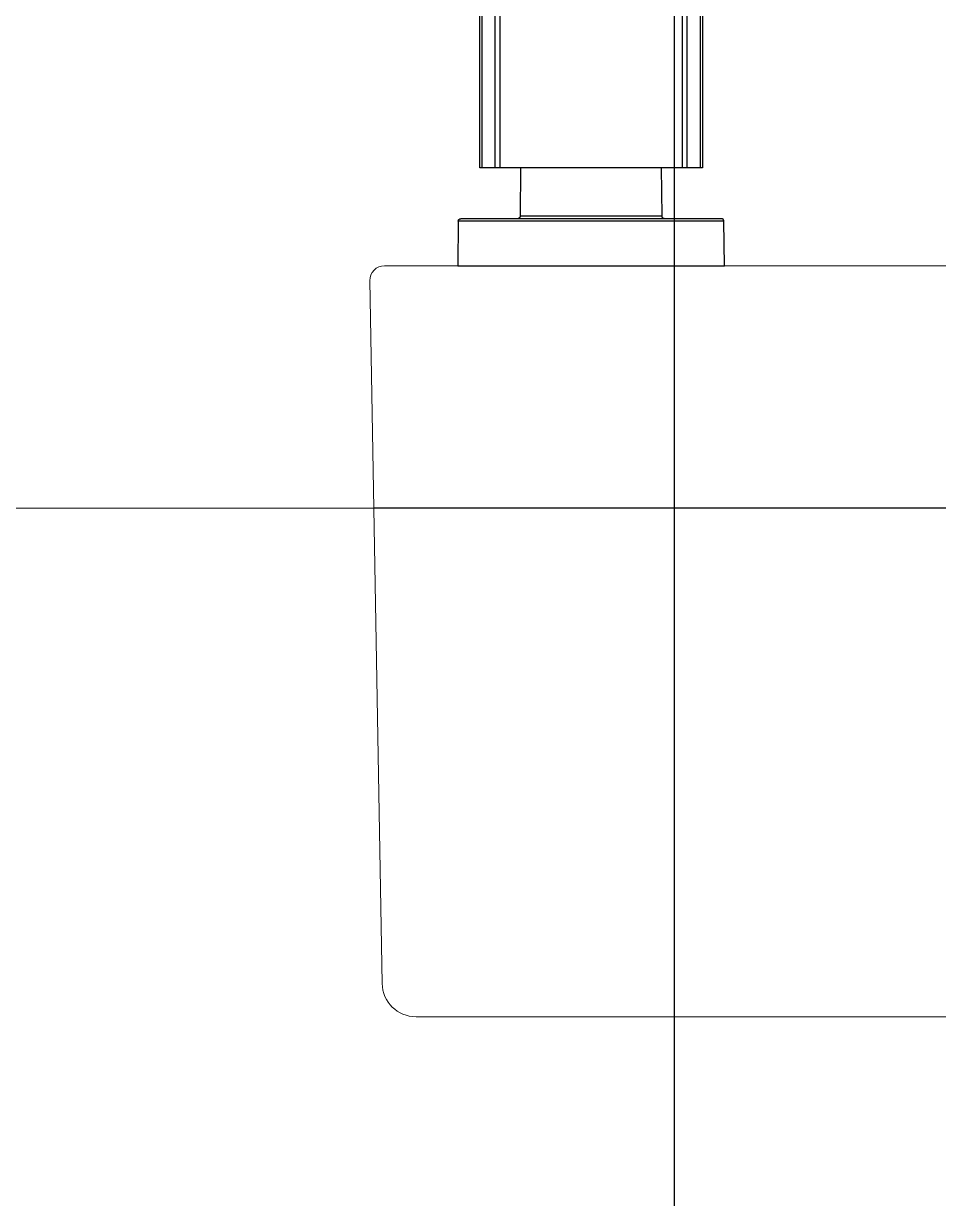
# Model space of a CAD drawing. Header units: metres. Extents: x 126 to 596, y -539 to -70.
# Drawn here: x 354.5194 to 354.7082, y -378.1573 to -377.9148 of the extents above; entities that cross this region are included whole.
import ezdxf

# ---------------------------------------------------------------- set-up
doc = ezdxf.new("R2010")
doc.units = ezdxf.units.M
doc.header["$LTSCALE"] = 10
doc.linetypes.add('HIDDEN', pattern=[0.375, 0.25, -0.125])
doc.linetypes.add('HIDDEN2', pattern=[4.7625, 3.175, -1.5875])
doc.layers.add('01', color=1, linetype='Continuous')
doc.layers.add('A-Proyección', color=1, linetype='HIDDEN')
doc.layers.add('A-Equipamiento', color=251, linetype='Continuous', lineweight=5)
doc.layers.add('Dimension', color=3, linetype='Continuous', lineweight=5)
doc.styles.add('Verdana', font='verdana.ttf')
doc.dimstyles.new('ST-COTA-25', dxfattribs={"dimscale": 0.25, "dimtxt": 0.3, "dimasz": 0.1, "dimexe": 0.18, "dimexo": 0.0625, "dimgap": 0.09, "dimtad": 1, "dimzin": 1, "dimdsep": 46, "dimtxsty": 'Verdana', "dimblk1": 'COTA_N', "dimblk2": 'COTA_N', "dimsah": 1, "dimcen": 0.09, "dimclrd": 8, "dimclre": 8, "dimclrt": 7, "dimadec": 0, "dimazin": 0, "dimtfac": 1, "dimtix": 1, "dimtmove": 0, "dimatfit": 3, "dimldrblk": 'COTA_N', "dimfxl": 0.18, "dimtolj": 1, "dimtzin": 0, "dimarcsym": 0})

# ---------------------------------------------------------------- blocks, each defined once
blk = doc.blocks.new('207-17 VF')
at = {"layer": '01'}
for p, q in [((381.57677, 219.7919), (381.57677, 219.7479)), ((381.57727, 219.7919), (381.57727, 219.7479)), ((381.58, 219.7919), (381.58, 219.7479)), ((381.58098, 219.7919), (381.58098, 219.7479)), ((381.61856, 219.7479), (381.61856, 219.7919)), ((381.61954, 219.7479), (381.61954, 219.7919)), ((381.62227, 219.7479), (381.62227, 219.7919)), ((381.62277, 219.7479), (381.62277, 219.7919)), ((381.57677, 219.7479), (381.57727, 219.7479)), ((381.57727, 219.7479), (381.58, 219.7479)), ((381.58, 219.7479), (381.58098, 219.7479)), ((381.58098, 219.7479), (381.59977, 219.7479)), ((381.58513, 219.73799), (381.58521, 219.7479)), ((381.59977, 219.7479), (381.61856, 219.7479)), ((381.61433, 219.7479), (381.61441, 219.73799)), ((381.61856, 219.7479), (381.61954, 219.7479)), ((381.61954, 219.7479), (381.62227, 219.7479)), ((381.62227, 219.7479), (381.62277, 219.7479)), ((381.57227, 219.7277), (381.57235, 219.7369)), ((381.57235, 219.73695), (381.57236, 219.73697)), ((381.57235, 219.73694), (381.57235, 219.73695)), ((381.57235, 219.73692), (381.57235, 219.73694)), ((381.57235, 219.7369), (381.57235, 219.73692)), ((381.57235, 219.7369), (381.62719, 219.7369)), ((381.57236, 219.73701), (381.57237, 219.73702)), ((381.57236, 219.73699), (381.57236, 219.73701)), ((381.57236, 219.73697), (381.57236, 219.73699)), ((381.57237, 219.73704), (381.57238, 219.73706)), ((381.57237, 219.73702), (381.57237, 219.73704)), ((381.57238, 219.73707), (381.57239, 219.73709)), ((381.57238, 219.73706), (381.57238, 219.73707)), ((381.57239, 219.7371), (381.5724, 219.73712)), ((381.57239, 219.73709), (381.57239, 219.7371)), ((381.5724, 219.73712), (381.57241, 219.73714)), ((381.57241, 219.73714), (381.57242, 219.73715)), ((381.57242, 219.73715), (381.57243, 219.73717)), ((381.57243, 219.73717), (381.57244, 219.73718)), ((381.57244, 219.73718), (381.57245, 219.73719)), ((381.57245, 219.73719), (381.57246, 219.73721)), ((381.57246, 219.73721), (381.57247, 219.73722)), ((381.57247, 219.73722), (381.57248, 219.73723)), ((381.57248, 219.73723), (381.57249, 219.73725)), ((381.57249, 219.73725), (381.5725, 219.73726)), ((381.5725, 219.73726), (381.57252, 219.73727)), ((381.57252, 219.73727), (381.57253, 219.73728)), ((381.57253, 219.73728), (381.57254, 219.73729)), ((381.57254, 219.73729), (381.57256, 219.7373)), ((381.57256, 219.7373), (381.57257, 219.73731)), ((381.57257, 219.73731), (381.57259, 219.73732)), ((381.57259, 219.73732), (381.5726, 219.73733)), ((381.5726, 219.73733), (381.57262, 219.73734)), ((381.57262, 219.73734), (381.57263, 219.73735)), ((381.57263, 219.73735), (381.57265, 219.73736)), ((381.57265, 219.73736), (381.57266, 219.73736)), ((381.57266, 219.73736), (381.57268, 219.73737)), ((381.57268, 219.73737), (381.5727, 219.73737)), ((381.5727, 219.73737), (381.57271, 219.73738)), ((381.57271, 219.73738), (381.57273, 219.73738)), ((381.57273, 219.73738), (381.57275, 219.73739)), ((381.57275, 219.73739), (381.57276, 219.73739)), ((381.57276, 219.73739), (381.57278, 219.73739)), ((381.57278, 219.73739), (381.5728, 219.7374)), ((381.5728, 219.7374), (381.57282, 219.7374)), ((381.57282, 219.7374), (381.57283, 219.7374)), ((381.57283, 219.7374), (381.57285, 219.7374)), ((381.57285, 219.7374), (381.59977, 219.7374)), ((381.58456, 219.7374), (381.58458, 219.7374)), ((381.58458, 219.7374), (381.5846, 219.7374)), ((381.5846, 219.7374), (381.58462, 219.73741)), ((381.58462, 219.73741), (381.58464, 219.73741)), ((381.58464, 219.73741), (381.58466, 219.73741)), ((381.58466, 219.73741), (381.58468, 219.73742)), ((381.58468, 219.73742), (381.5847, 219.73742)), ((381.5847, 219.73742), (381.58472, 219.73743)), ((381.58472, 219.73743), (381.58474, 219.73744)), ((381.58474, 219.73744), (381.58476, 219.73745)), ((381.58476, 219.73745), (381.58478, 219.73745)), ((381.58478, 219.73745), (381.5848, 219.73746)), ((381.5848, 219.73746), (381.58482, 219.73747)), ((381.58482, 219.73747), (381.58483, 219.73748)), ((381.58483, 219.73748), (381.58485, 219.73749)), ((381.58485, 219.73749), (381.58487, 219.7375)), ((381.58487, 219.7375), (381.58488, 219.73752)), ((381.58488, 219.73752), (381.5849, 219.73753)), ((381.5849, 219.73753), (381.58492, 219.73754)), ((381.58492, 219.73754), (381.58493, 219.73756)), ((381.58493, 219.73756), (381.58495, 219.73757)), ((381.58495, 219.73757), (381.58496, 219.73758)), ((381.58496, 219.73758), (381.58498, 219.7376)), ((381.58498, 219.7376), (381.58499, 219.73761)), ((381.58499, 219.73761), (381.585, 219.73763)), ((381.585, 219.73763), (381.58501, 219.73765)), ((381.58501, 219.73765), (381.58503, 219.73766)), ((381.58503, 219.73766), (381.58504, 219.73768)), ((381.58504, 219.73768), (381.58505, 219.7377)), ((381.58505, 219.7377), (381.58506, 219.73772)), ((381.58506, 219.73772), (381.58507, 219.73774)), ((381.58507, 219.73775), (381.58508, 219.73777)), ((381.58507, 219.73774), (381.58507, 219.73775)), ((381.58508, 219.73777), (381.58509, 219.73779)), ((381.58509, 219.73779), (381.5851, 219.73781)), ((381.5851, 219.73783), (381.58511, 219.73785)), ((381.5851, 219.73781), (381.5851, 219.73783)), ((381.58511, 219.73787), (381.58512, 219.73789)), ((381.58511, 219.73785), (381.58511, 219.73787)), ((381.58512, 219.73793), (381.58513, 219.73795)), ((381.58512, 219.73791), (381.58512, 219.73793)), ((381.58512, 219.73789), (381.58512, 219.73791)), ((381.58513, 219.73797), (381.58513, 219.73799)), ((381.61441, 219.73799), (381.58513, 219.73799)), ((381.58513, 219.73795), (381.58513, 219.73797)), ((381.59977, 219.7374), (381.62669, 219.7374)), ((381.61441, 219.73799), (381.61441, 219.73797)), ((381.61441, 219.73797), (381.61441, 219.73795)), ((381.61441, 219.73795), (381.61442, 219.73793)), ((381.61442, 219.73793), (381.61442, 219.73791)), ((381.61442, 219.73791), (381.61442, 219.73789)), ((381.61442, 219.73789), (381.61443, 219.73787)), ((381.61443, 219.73787), (381.61443, 219.73785)), ((381.61443, 219.73785), (381.61444, 219.73783)), ((381.61444, 219.73783), (381.61444, 219.73781)), ((381.61444, 219.73781), (381.61445, 219.73779)), ((381.61445, 219.73779), (381.61446, 219.73777)), ((381.61446, 219.73777), (381.61447, 219.73775)), ((381.61447, 219.73775), (381.61447, 219.73774)), ((381.61447, 219.73774), (381.61448, 219.73772)), ((381.61448, 219.73772), (381.61449, 219.7377)), ((381.61449, 219.7377), (381.6145, 219.73768)), ((381.6145, 219.73768), (381.61451, 219.73766)), ((381.61451, 219.73766), (381.61453, 219.73765)), ((381.61453, 219.73765), (381.61454, 219.73763)), ((381.61454, 219.73763), (381.61455, 219.73761)), ((381.61455, 219.73761), (381.61456, 219.7376)), ((381.61456, 219.7376), (381.61458, 219.73758)), ((381.61458, 219.73758), (381.61459, 219.73757)), ((381.61459, 219.73757), (381.61461, 219.73756)), ((381.61461, 219.73756), (381.61462, 219.73754)), ((381.61462, 219.73754), (381.61464, 219.73753)), ((381.61464, 219.73753), (381.61466, 219.73752)), ((381.61466, 219.73752), (381.61467, 219.7375)), ((381.61467, 219.7375), (381.61469, 219.73749)), ((381.61469, 219.73749), (381.61471, 219.73748)), ((381.61471, 219.73748), (381.61472, 219.73747)), ((381.61472, 219.73747), (381.61474, 219.73746)), ((381.61474, 219.73746), (381.61476, 219.73745)), ((381.61476, 219.73745), (381.61478, 219.73745)), ((381.61478, 219.73745), (381.6148, 219.73744)), ((381.6148, 219.73744), (381.61482, 219.73743)), ((381.61482, 219.73743), (381.61484, 219.73742)), ((381.61484, 219.73742), (381.61486, 219.73742)), ((381.61486, 219.73742), (381.61488, 219.73741)), ((381.61488, 219.73741), (381.6149, 219.73741)), ((381.6149, 219.73741), (381.61492, 219.73741)), ((381.61492, 219.73741), (381.61494, 219.7374)), ((381.61494, 219.7374), (381.61496, 219.7374)), ((381.61496, 219.7374), (381.61498, 219.7374)), ((381.62671, 219.7374), (381.62669, 219.7374)), ((381.62672, 219.7374), (381.62671, 219.7374)), ((381.62674, 219.7374), (381.62672, 219.7374)), ((381.62676, 219.73739), (381.62674, 219.7374)), ((381.62678, 219.73739), (381.62676, 219.73739)), ((381.62679, 219.73739), (381.62678, 219.73739)), ((381.62681, 219.73738), (381.62679, 219.73739)), ((381.62683, 219.73738), (381.62681, 219.73738)), ((381.62684, 219.73737), (381.62683, 219.73738)), ((381.62686, 219.73737), (381.62684, 219.73737)), ((381.62688, 219.73736), (381.62686, 219.73737)), ((381.62689, 219.73736), (381.62688, 219.73736)), ((381.62691, 219.73735), (381.62689, 219.73736)), ((381.62692, 219.73734), (381.62691, 219.73735)), ((381.62694, 219.73733), (381.62692, 219.73734)), ((381.62695, 219.73732), (381.62694, 219.73733)), ((381.62697, 219.73731), (381.62695, 219.73732)), ((381.62698, 219.7373), (381.62697, 219.73731)), ((381.627, 219.73729), (381.62698, 219.7373)), ((381.62701, 219.73728), (381.627, 219.73729)), ((381.62702, 219.73727), (381.62701, 219.73728)), ((381.62704, 219.73726), (381.62702, 219.73727)), ((381.62705, 219.73725), (381.62704, 219.73726)), ((381.62706, 219.73723), (381.62705, 219.73725)), ((381.62707, 219.73722), (381.62706, 219.73723)), ((381.62708, 219.73721), (381.62707, 219.73722)), ((381.62709, 219.73719), (381.62708, 219.73721)), ((381.6271, 219.73718), (381.62709, 219.73719)), ((381.62711, 219.73717), (381.6271, 219.73718)), ((381.62712, 219.73715), (381.62711, 219.73717)), ((381.62713, 219.73714), (381.62712, 219.73715)), ((381.62714, 219.73712), (381.62713, 219.73714)), ((381.62715, 219.7371), (381.62714, 219.73712)), ((381.62715, 219.73709), (381.62715, 219.7371)), ((381.62716, 219.73707), (381.62715, 219.73709)), ((381.62716, 219.73706), (381.62716, 219.73707)), ((381.62717, 219.73704), (381.62716, 219.73706)), ((381.62717, 219.73702), (381.62717, 219.73704)), ((381.62718, 219.73701), (381.62717, 219.73702)), ((381.62718, 219.73699), (381.62718, 219.73701)), ((381.62718, 219.73697), (381.62718, 219.73699)), ((381.62719, 219.73695), (381.62718, 219.73697)), ((381.62719, 219.73694), (381.62719, 219.73695)), ((381.62719, 219.73692), (381.62719, 219.73694)), ((381.62719, 219.7369), (381.62719, 219.73692)), ((381.62719, 219.7369), (381.62727, 219.7277)), ((381.59977, 219.7277), (381.57227, 219.7277)), ((381.62727, 219.7277), (381.59977, 219.7277))]:
    blk.add_line(p, q, dxfattribs=at)
blk = doc.blocks.new('A$C69696671')
for p, q in [((7, 155), (402.89, 155)), ((402.89, 155), (406.89, 155)), ((409.89, 151.95), (407.36, 6.88)), ((400.36, 0), (9.53, 0))]:
    blk.add_line(p, q)
for centre, radius, start, end in [((406.89, 152), 3, 359, 90), ((400.36, 7), 7, 270, 359)]:
    blk.add_arc(centre, radius, start, end)
blk = doc.blocks.new('COTA_N')
for p, q in [((0, 0.5), (0, -0.5)), ((-1, 0), (0, 0))]:
    blk.add_line(p, q)
at = {"color": 3, "const_width": 0.065}
blk.add_lwpolyline([(0.1414, 0.1414), (0.2828, 0.2828), (0, 0), (-0.1414, -0.1414), (-0.2828, -0.2828)], dxfattribs=at)
blk = doc.blocks.new('*D120')
at = {"layer": 'Defpoints', "color": 0, "transparency": 16777216}
for p in [(13.24156, 2.67), (13.24156, 0.07), (13.40803, 0.07)]:
    blk.add_point(p, dxfattribs=at)
at = {"layer": 'Dimension', "color": 8, "lineweight": -2, "transparency": 16777216}
for p, q in [((13.25719, 2.67), (13.45303, 2.67)), ((13.40803, 2.645), (13.40803, 0.095)), ((13.25719, 0.07), (13.45303, 0.07))]:
    blk.add_line(p, q, dxfattribs=at)
at = {"layer": 'Dimension', "color": 8, "lineweight": -2, "transparency": 16777216, "xscale": 0.025, "yscale": 0.025, "zscale": 0.025}
for p, rotation in [((13.40803, 2.67), 90), ((13.40803, 0.07), 270)]:
    blk.add_blockref('COTA_N', p, dxfattribs=dict(at, rotation=rotation))
at = {"layer": 'Dimension', "color": 2, "transparency": 16777216, "insert": (13.28319, 1.52), "char_height": 0.075, "attachment_point": 5, "rotation": 90, "style": 'Verdana'}
blk.add_mtext('\\A1;2.60\\PCIELORRASO', dxfattribs=at)
blk = doc.blocks.new('A$C62401038')
at = {"layer": 'A-Equipamiento', "color": 2}
blk.add_lwpolyline([(13.34606, 0.87), (13.0849, 0.87), (13.0849, 0.67), (14.84274, 0.67), (14.84274, 0.87), (13.75432, 0.87)], dxfattribs=at)
at = {"layer": 'A-Proyección', "color": 1, "linetype": 'HIDDEN2'}
blk.add_line((13.75432, 0.87), (13.34606, 0.87), dxfattribs=at)
at = {"xscale": -1}
blk.add_blockref('207-17 VF', (394.99068, -218.8077), dxfattribs=at)
at = {"layer": 'Dimension', "xscale": -0.001, "yscale": 0.001, "zscale": 0.001}
blk.add_blockref('A$C69696671', (13.75514, 0.765), dxfattribs=at)
at = {"layer": 'Dimension'}
dim = blk.add_linear_dim(base=(13.40803, 0.07), p1=(13.24156, 2.67), p2=(13.24156, 0.07), angle=90, text='<>\\PCIELORRASO', dimstyle='ST-COTA-25', override={"dimclrt": 2}, dxfattribs=at)
dim.commit()
dim.dimension.update_dxf_attribs({"geometry": '*D120', "text_midpoint": (13.40803, 1.52), "dimtype": 128})

msp = doc.modelspace()

# ---------------------------------------------------------------- block references
msp.add_blockref('A$C62401038', (341.24563, -378.88478, 0))

doc.saveas('drawing.dxf')
